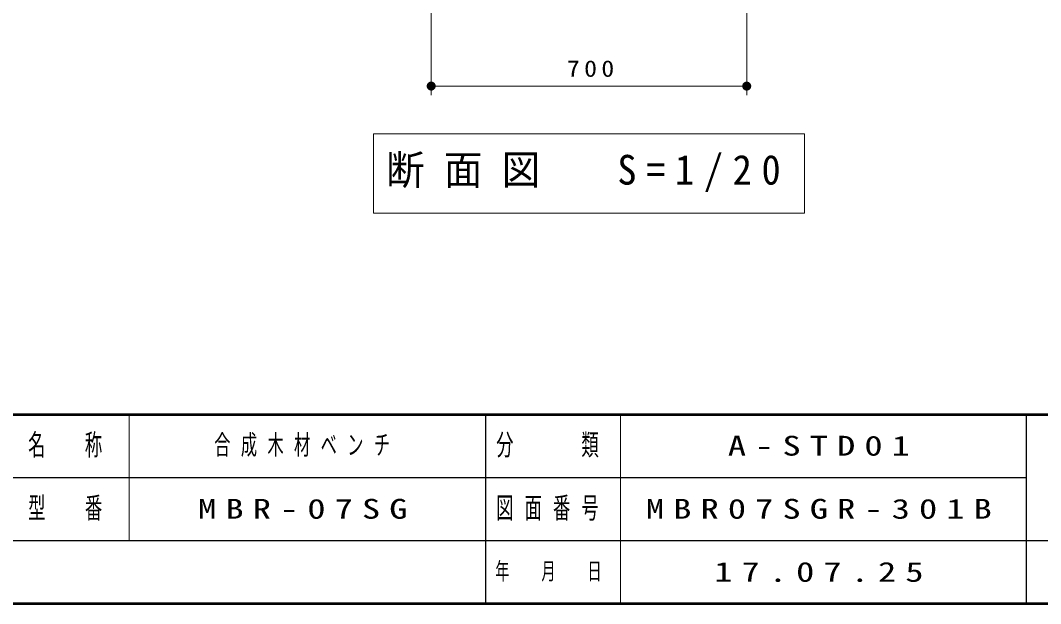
# Model space of a CAD drawing. Units: millimetres on the paper, scale 1:20. Extents: x -365 to 0, y 0 to 257.
# Drawn here: x -181.6 to -68.4, y 0 to 64.7 of the extents above; entities that cross this region are included whole.
import ezdxf

# ---------------------------------------------------------------- set-up
doc = ezdxf.new("R2010")
doc.units = ezdxf.units.MM
doc.layers.add('LY_1', color=7, linetype='Continuous', lineweight=25)
doc.layers.add('LY_3', color=7, linetype='Continuous', lineweight=13)
doc.styles.add('ＭＳ ゴシック', font='')
doc.styles.get('ＭＳ ゴシック').set_extended_font_data('MS Gothic')

# ---------------------------------------------------------------- blocks, each defined once
blk = doc.blocks.new('filled_dot')
at = {"color": 0, "linetype": 'Continuous', "lineweight": -2, "const_width": 1.25}
blk.add_lwpolyline([(-0.625, 0, 1), (0.625, 0, 1)], format="xyb", close=True, dxfattribs=at)

msp = doc.modelspace()

# ---------------------------------------------------------------- linework, layer by layer
at = {"layer": 'LY_1', "lineweight": 13}
for p, q in [((-136.01, 86.42), (-136.01, 56.42)), ((-101.01, 86.42), (-101.01, 56.42)), ((-101.01, 57.42), (-136.01, 57.42)), ((-142.41, 52.137), (-142.41, 43.337)), ((-94.61, 52.137), (-142.41, 52.137)), ((-94.61, 43.337), (-94.61, 52.137)), ((-142.41, 43.337), (-94.61, 43.337))]:
    msp.add_line(p, q, dxfattribs=at)
at = {"layer": 'LY_3', "lineweight": 50}
for p, q in [((-365, 21), (0, 21)), ((-365, 0), (0, 0))]:
    msp.add_line(p, q, dxfattribs=at)
at = {"layer": 'LY_3'}
for p, q in [((-169.5, 21), (-169.5, 7)), ((-115, 21), (-115, 0))]:
    msp.add_line(p, q, dxfattribs=at)
at = {"layer": 'LY_3', "color": 211, "lineweight": 25}
for p, q in [((-130, 21), (-130, 0)), ((-70, 21), (-70, 0)), ((-182.5, 14), (-70, 14)), ((-237.5, 7), (0, 7))]:
    msp.add_line(p, q, dxfattribs=at)

# ---------------------------------------------------------------- block references
at = {"layer": 'LY_1', "lineweight": 13, "xscale": 0.4, "yscale": 0.4}
msp.add_blockref('filled_dot', (-136.01, 57.42), dxfattribs=at)
at = {"layer": 'LY_1', "lineweight": 13, "xscale": 0.4, "yscale": 0.4, "rotation": 180}
msp.add_blockref('filled_dot', (-101.01, 57.42), dxfattribs=at)

# ---------------------------------------------------------------- texts
at = {"layer": 'LY_1', "style": 'ＭＳ ゴシック'}
for s, insert, char_height, attachment_point in [('\\T1.33;\\W1.15;700', (-118.094, 58.42), 1.833, 8), ('\\T1.5;\\W0.95;断面図\u3000S=1/20', (-141.01, 47.737), 3.299, 4), ('\\T1.64;\\W0.6;合成木材ベンチ', (-149.75, 17.5), 2.199, 5), ('\\T1.5;\\W1.35;A-STD01', (-92.5, 17.5), 2.199, 5), ('\\T1.5;\\W1.35;MBR-07SG', (-149.75, 10.5), 2.199, 5), ('\\T1.5;\\W1.35;MBR07SGR-301B', (-92.5, 10.5), 2.199, 5), ('\\T1.5;\\W1.35;17.07.25', (-92.5, 3.5), 2.199, 5)]:
    msp.add_mtext(s, dxfattribs=dict(at, insert=insert, char_height=char_height, attachment_point=attachment_point))
at = {"layer": 'LY_3', "color": 4, "attachment_point": 5, "style": 'ＭＳ ゴシック'}
for s, insert, char_height in [('\\T1.64;\\W0.6;名\u3000称', (-176, 17.5), 2.346), ('\\T1.64;\\W0.6;分\u3000\u3000類', (-122.5, 17.5), 2.346), ('\\T1.64;\\W0.6;型\u3000番', (-176, 10.5), 2.346), ('\\T1.64;\\W0.6;図面番号', (-122.5, 10.5), 2.346), ('\\T1.64;\\W0.6;年\u3000月\u3000日', (-122.5, 3.5), 1.906)]:
    msp.add_mtext(s, dxfattribs=dict(at, insert=insert, char_height=char_height))

doc.saveas('drawing.dxf')
